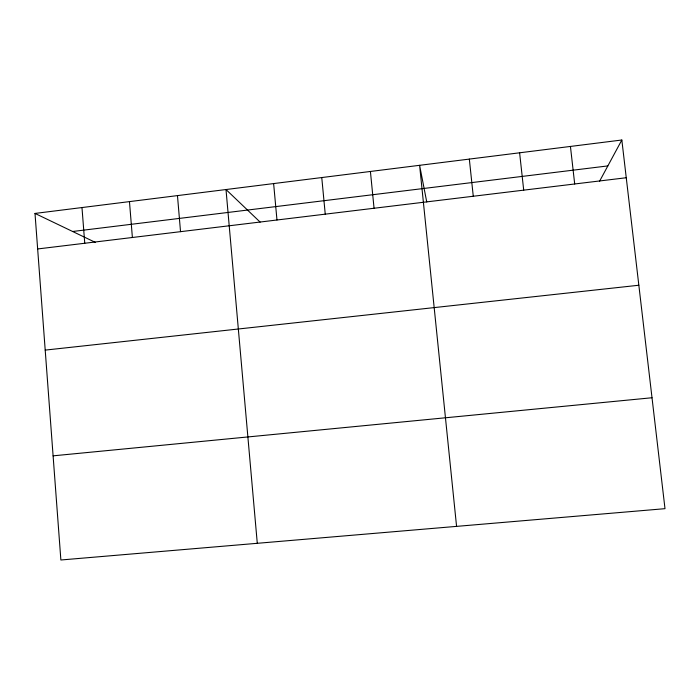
<?xml version="1.0" encoding="UTF-8"?>
<svg xmlns="http://www.w3.org/2000/svg" width="700" height="700" viewBox="0 0 700 700"><rect width="100%" height="100%" fill="white"/><g stroke="black" fill="none" stroke-linecap="round" stroke-linejoin="round"><path stroke-width="1.05" d="M599.524 181.335L621.836 140.009L35 213.43L60.874 559.991L665 508.673L621.836 140.009M72.625 231.49L607.845 165.918M37.651 248.955L626.255 177.739M45.203 350.105L638.846 285.241M53.095 455.84L652.015 397.749M35 213.43L95.41 242.419M260.129 222.093L226.004 189.534L257.285 543.305M426.738 201.941L419.606 165.314L456.575 526.374M570.439 146.44L574.691 183.977M519.61 152.801L523.705 190.146M469.332 159.093L473.27 196.254M370.414 171.465L374.054 208.259M321.764 177.555L325.246 214.165M273.63 183.575L276.973 220.001M177.468 195.606L180.53 231.674M129.465 201.617L132.388 237.493M81.979 207.559L84.761 243.259"/></g></svg>
